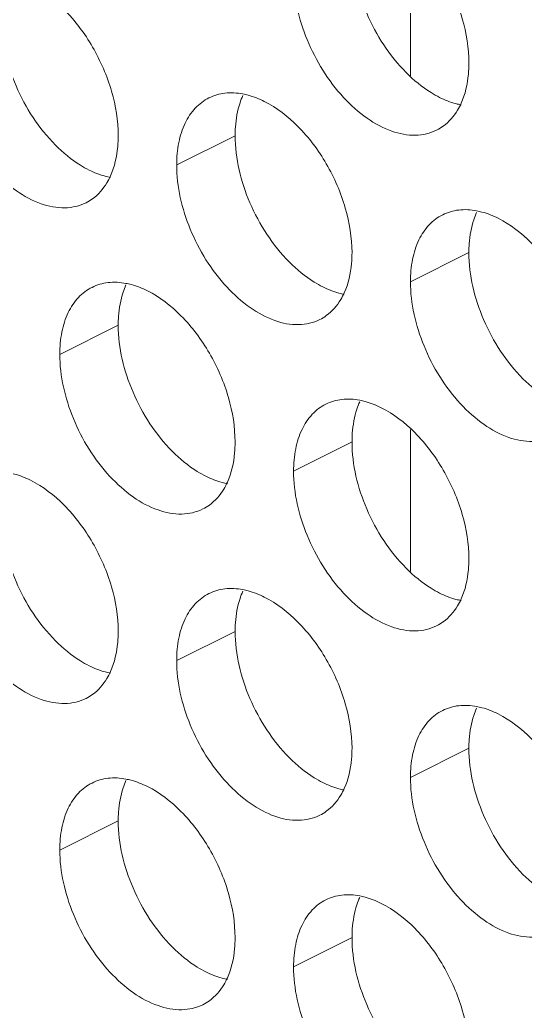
# Model space of a CAD drawing. Header units: millimetres. Extents: x 0 to 2524, y 0 to 1785.
# Drawn here: x 1814.95 to 1819.84, y 787.9 to 797.5 of the extents above; entities that cross this region are included whole.
import ezdxf

# ---------------------------------------------------------------- set-up
doc = ezdxf.new("R2010")
doc.units = ezdxf.units.MM
doc.header["$LTSCALE"] = 0.1
doc.layers.add('标注', color=251, linetype='Continuous', lineweight=9)

msp = doc.modelspace()

# ---------------------------------------------------------------- linework, layer by layer
at = {"layer": '标注'}
for p, q in [((1818.7303, 796.9552), (1818.7303, 798.3302)), ((1817.0333, 796.3741), (1816.4676, 796.0912)), ((1819.296, 795.2427), (1818.7303, 794.9598)), ((1815.9019, 794.5397), (1815.3362, 794.2569)), ((1815.9019, 794.5397), (1815.3362, 794.2569)), ((1818.7303, 792.1552), (1818.7303, 793.5302)), ((1818.1647, 793.4084), (1817.599, 793.1255)), ((1818.1647, 793.4084), (1817.599, 793.1255)), ((1817.0333, 791.5741), (1816.4676, 791.2912)), ((1819.296, 790.4427), (1818.7303, 790.1598)), ((1815.9019, 789.7397), (1815.3362, 789.4569)), ((1818.1647, 788.6084), (1817.599, 788.3255))]:
    msp.add_line(p, q, dxfattribs=at)
for centre, radius, start, end in [((1817.7778, 796.463), 0.734, 155.87957, 161.78032), ((1818.7817, 796.8335), 0.4532, 296.52559, 305.90341), ((1815.3876, 796.1306), 0.4532, 296.52559, 305.90341), ((1820.0405, 795.3316), 0.734, 155.87957, 161.78032), ((1816.6464, 794.6287), 0.734, 155.87957, 161.78032), ((1816.6464, 794.6287), 0.734, 155.87957, 161.78032), ((1817.6503, 794.9992), 0.4532, 296.52559, 305.90341), ((1818.9092, 793.4973), 0.734, 155.87957, 161.78032), ((1818.9092, 793.4973), 0.734, 155.87957, 161.78032), ((1816.519, 793.1649), 0.4532, 296.52559, 305.90341), ((1816.519, 793.1649), 0.4532, 296.52559, 305.90341), ((1817.7778, 791.663), 0.734, 155.87957, 161.78032), ((1818.7817, 792.0335), 0.4532, 296.52559, 305.90341), ((1818.7817, 792.0335), 0.4532, 296.52559, 305.90341), ((1815.3876, 791.3306), 0.4532, 296.52559, 305.90341), ((1820.0405, 790.5316), 0.734, 155.87957, 161.78032), ((1816.6464, 789.8287), 0.734, 155.87957, 161.78032), ((1817.6503, 790.1992), 0.4532, 296.52559, 305.90341), ((1818.9092, 788.6973), 0.734, 155.87957, 161.78032), ((1816.519, 788.3649), 0.4532, 296.52559, 305.90341)]:
    msp.add_arc(centre, radius, start, end, dxfattribs=at)
for points, knots in [([(1818.4475, 798.5405), (1818.5682, 798.4802), (1818.7987, 798.2998), (1819.0649, 797.9417), (1819.246, 797.523), (1819.296, 797.2219), (1819.296, 797.077)], [0, 0, 0, 0, 0.229676, 0.488215, 0.753207, 1, 1, 1, 1]), ([(1818.6885, 796.9863), (1818.5269, 797.1491), (1818.2759, 797.5363), (1818.1647, 797.9869), (1818.1647, 798.2084)], [0, 0, 0, 0, 0.508684, 1, 1, 1, 1]), ([(1818.9841, 796.428), (1818.9215, 796.3968), (1818.7716, 796.3628), (1818.5338, 796.4106), (1818.2954, 796.5412), (1817.9876, 796.8188), (1817.7016, 797.2815), (1817.599, 797.7139), (1817.599, 797.9255)], [0, 0, 0, 0, 0.090718, 0.191742, 0.308104, 0.439279, 0.725532, 1, 1, 1, 1]), ([(1815.0534, 797.8376), (1815.174, 797.7772), (1815.4046, 797.5969), (1815.6708, 797.2388), (1815.8519, 796.8201), (1815.9019, 796.519), (1815.9019, 796.3741)], [0, 0, 0, 0, 0.229676, 0.488215, 0.753207, 1, 1, 1, 1]), ([(1815.2944, 796.2834), (1815.1328, 796.4462), (1814.8818, 796.8333), (1814.7706, 797.2839), (1814.7706, 797.5054)], [0, 0, 0, 0, 0.508684, 1, 1, 1, 1]), ([(1815.59, 795.7251), (1815.5274, 795.6938), (1815.3775, 795.6599), (1815.1397, 795.7076), (1814.9013, 795.8383), (1814.5935, 796.1158), (1814.3075, 796.5785), (1814.2049, 797.0109), (1814.2049, 797.2226)], [0, 0, 0, 0, 0.090718, 0.191742, 0.308104, 0.439279, 0.725532, 1, 1, 1, 1]), ([(1819.296, 797.077), (1819.296, 797.0414), (1819.2903, 796.9091), (1819.2611, 796.7765), (1819.2214, 796.6881)], [0, 0, 0, 0, 0.268874, 1, 1, 1, 1]), ([(1819.0132, 796.7449), (1818.9848, 796.7591), (1818.8668, 796.8256), (1818.7614, 796.9129), (1818.6885, 796.9863)], [0, 0, 0, 0, 0.235002, 1, 1, 1, 1]), ([(1816.4676, 796.0912), (1816.4676, 796.1641), (1816.4796, 796.303), (1816.5386, 796.4932), (1816.638, 796.6454), (1816.7306, 796.7158), (1816.7795, 796.7402)], [0, 0, 0, 0, 0.289235, 0.54966, 0.782932, 1, 1, 1, 1]), ([(1816.7795, 796.7402), (1816.8278, 796.7643), (1816.9379, 796.7961), (1817.0516, 796.7892), (1817.1084, 796.7784)], [0, 0, 0, 0, 0.482538, 1, 1, 1, 1]), ([(1817.1084, 796.7784), (1817.1257, 796.7751), (1817.1972, 796.7585), (1817.2661, 796.7312), (1817.3161, 796.7062)], [0, 0, 0, 0, 0.238696, 1, 1, 1, 1]), ([(1817.3161, 796.7062), (1817.4368, 796.6459), (1817.6673, 796.4655), (1817.9335, 796.1074), (1818.1146, 795.6887), (1818.1647, 795.3876), (1818.1647, 795.2427)], [0, 0, 0, 0, 0.229676, 0.488215, 0.753207, 1, 1, 1, 1]), ([(1819.2209, 796.6727), (1819.2037, 796.676), (1819.1321, 796.6926), (1819.0632, 796.7199), (1819.0132, 796.7449)], [0, 0, 0, 0, 0.238696, 1, 1, 1, 1]), ([(1817.0333, 796.3741), (1817.0333, 796.4025), (1817.037, 796.5099), (1817.0558, 796.6173), (1817.0806, 796.6925)], [0, 0, 0, 0, 0.264225, 1, 1, 1, 1]), ([(1819.2214, 796.6881), (1819.2111, 796.6652), (1819.1679, 796.5813), (1819.1037, 796.5071), (1819.0475, 796.4664)], [0, 0, 0, 0, 0.265525, 1, 1, 1, 1]), ([(1815.9019, 796.3741), (1815.9019, 796.3384), (1815.8962, 796.2062), (1815.867, 796.0735), (1815.8273, 795.9852)], [0, 0, 0, 0, 0.268874, 1, 1, 1, 1]), ([(1817.5571, 795.152), (1817.3955, 795.3148), (1817.1445, 795.702), (1817.0333, 796.1525), (1817.0333, 796.3741)], [0, 0, 0, 0, 0.508684, 1, 1, 1, 1]), ([(1815.6191, 796.0419), (1815.5907, 796.0561), (1815.4727, 796.1226), (1815.3672, 796.21), (1815.2944, 796.2834)], [0, 0, 0, 0, 0.235002, 1, 1, 1, 1]), ([(1815.8268, 795.9698), (1815.8096, 795.973), (1815.738, 795.9897), (1815.6691, 796.0169), (1815.6191, 796.0419)], [0, 0, 0, 0, 0.238696, 1, 1, 1, 1]), ([(1817.8528, 794.5937), (1817.7902, 794.5625), (1817.6402, 794.5285), (1817.4024, 794.5763), (1817.164, 794.7069), (1816.8562, 794.9845), (1816.5702, 795.4472), (1816.4676, 795.8796), (1816.4676, 796.0912)], [0, 0, 0, 0, 0.090718, 0.191742, 0.308104, 0.439279, 0.725532, 1, 1, 1, 1]), ([(1815.8273, 795.9852), (1815.817, 795.9623), (1815.7737, 795.8783), (1815.7096, 795.8042), (1815.6534, 795.7635)], [0, 0, 0, 0, 0.265525, 1, 1, 1, 1]), ([(1819.0423, 795.6088), (1819.0906, 795.6329), (1819.2006, 795.6647), (1819.3143, 795.6579), (1819.3712, 795.647)], [0, 0, 0, 0, 0.482538, 1, 1, 1, 1]), ([(1818.7303, 794.9598), (1818.7303, 795.0327), (1818.7424, 795.1716), (1818.8014, 795.3618), (1818.9008, 795.514), (1818.9933, 795.5844), (1819.0423, 795.6088)], [0, 0, 0, 0, 0.289235, 0.54966, 0.782932, 1, 1, 1, 1]), ([(1819.296, 795.2427), (1819.296, 795.2711), (1819.2997, 795.3786), (1819.3185, 795.486), (1819.3434, 795.5611)], [0, 0, 0, 0, 0.264225, 1, 1, 1, 1]), ([(1819.3712, 795.647), (1819.3884, 795.6437), (1819.46, 795.6271), (1819.5289, 795.5998), (1819.5789, 795.5748)], [0, 0, 0, 0, 0.238696, 1, 1, 1, 1]), ([(1819.5789, 795.5748), (1819.6995, 795.5145), (1819.9301, 795.3341), (1820.1963, 794.9761), (1820.3774, 794.5573), (1820.4274, 794.2563), (1820.4274, 794.1113)], [0, 0, 0, 0, 0.229676, 0.488215, 0.753207, 1, 1, 1, 1]), ([(1818.1647, 795.2427), (1818.1647, 795.2071), (1818.159, 795.0748), (1818.1297, 794.9422), (1818.09, 794.8538)], [0, 0, 0, 0, 0.268874, 1, 1, 1, 1]), ([(1819.8198, 794.0207), (1819.6583, 794.1834), (1819.4073, 794.5706), (1819.296, 795.0212), (1819.296, 795.2427)], [0, 0, 0, 0, 0.508684, 1, 1, 1, 1]), ([(1817.8818, 794.9106), (1817.8534, 794.9248), (1817.7355, 794.9913), (1817.63, 795.0786), (1817.5571, 795.152)], [0, 0, 0, 0, 0.235002, 1, 1, 1, 1]), ([(1815.3362, 794.2569), (1815.3362, 794.3297), (1815.3482, 794.4687), (1815.4073, 794.6589), (1815.5066, 794.8111), (1815.5992, 794.8815), (1815.6481, 794.9059)], [0, 0, 0, 0, 0.289235, 0.54966, 0.782932, 1, 1, 1, 1]), ([(1815.3362, 794.2569), (1815.3362, 794.3297), (1815.3482, 794.4687), (1815.4073, 794.6589), (1815.5066, 794.8111), (1815.5992, 794.8815), (1815.6481, 794.9059)], [0, 0, 0, 0, 0.289235, 0.54966, 0.782932, 1, 1, 1, 1]), ([(1815.6481, 794.9059), (1815.6965, 794.93), (1815.8065, 794.9617), (1815.9202, 794.9549), (1815.9771, 794.944)], [0, 0, 0, 0, 0.482538, 1, 1, 1, 1]), ([(1815.6481, 794.9059), (1815.6965, 794.93), (1815.8065, 794.9617), (1815.9202, 794.9549), (1815.9771, 794.944)], [0, 0, 0, 0, 0.482538, 1, 1, 1, 1]), ([(1815.9771, 794.944), (1815.9943, 794.9408), (1816.0659, 794.9241), (1816.1348, 794.8969), (1816.1848, 794.8719)], [0, 0, 0, 0, 0.238696, 1, 1, 1, 1]), ([(1815.9771, 794.944), (1815.9943, 794.9408), (1816.0659, 794.9241), (1816.1348, 794.8969), (1816.1848, 794.8719)], [0, 0, 0, 0, 0.238696, 1, 1, 1, 1]), ([(1818.0895, 794.8384), (1818.0723, 794.8417), (1818.0007, 794.8583), (1817.9318, 794.8856), (1817.8818, 794.9106)], [0, 0, 0, 0, 0.238696, 1, 1, 1, 1]), ([(1820.1155, 793.4623), (1820.0529, 793.4311), (1819.903, 793.3971), (1819.6652, 793.4449), (1819.4268, 793.5755), (1819.119, 793.8531), (1818.833, 794.3158), (1818.7303, 794.7482), (1818.7303, 794.9598)], [0, 0, 0, 0, 0.090718, 0.191742, 0.308104, 0.439279, 0.725532, 1, 1, 1, 1]), ([(1815.9019, 794.5397), (1815.9019, 794.5682), (1815.9056, 794.6756), (1815.9244, 794.783), (1815.9493, 794.8582)], [0, 0, 0, 0, 0.264225, 1, 1, 1, 1]), ([(1815.9019, 794.5397), (1815.9019, 794.5682), (1815.9056, 794.6756), (1815.9244, 794.783), (1815.9493, 794.8582)], [0, 0, 0, 0, 0.264225, 1, 1, 1, 1]), ([(1816.1848, 794.8719), (1816.3054, 794.8115), (1816.5359, 794.6312), (1816.8021, 794.2731), (1816.9833, 793.8544), (1817.0333, 793.5533), (1817.0333, 793.4084)], [0, 0, 0, 0, 0.229676, 0.488215, 0.753207, 1, 1, 1, 1]), ([(1816.1848, 794.8719), (1816.3054, 794.8115), (1816.5359, 794.6312), (1816.8021, 794.2731), (1816.9833, 793.8544), (1817.0333, 793.5533), (1817.0333, 793.4084)], [0, 0, 0, 0, 0.229676, 0.488215, 0.753207, 1, 1, 1, 1]), ([(1818.09, 794.8538), (1818.0798, 794.8309), (1818.0365, 794.7469), (1817.9724, 794.6728), (1817.9161, 794.6321)], [0, 0, 0, 0, 0.265525, 1, 1, 1, 1]), ([(1816.4257, 793.3177), (1816.2642, 793.4805), (1816.0132, 793.8676), (1815.9019, 794.3182), (1815.9019, 794.5397)], [0, 0, 0, 0, 0.508684, 1, 1, 1, 1]), ([(1816.4257, 793.3177), (1816.2642, 793.4805), (1816.0132, 793.8676), (1815.9019, 794.3182), (1815.9019, 794.5397)], [0, 0, 0, 0, 0.508684, 1, 1, 1, 1]), ([(1816.7214, 792.7594), (1816.6588, 792.7282), (1816.5089, 792.6942), (1816.2711, 792.742), (1816.0326, 792.8726), (1815.7249, 793.1501), (1815.4388, 793.6128), (1815.3362, 794.0452), (1815.3362, 794.2569)], [0, 0, 0, 0, 0.090718, 0.191742, 0.308104, 0.439279, 0.725532, 1, 1, 1, 1]), ([(1816.7214, 792.7594), (1816.6588, 792.7282), (1816.5089, 792.6942), (1816.2711, 792.742), (1816.0326, 792.8726), (1815.7249, 793.1501), (1815.4388, 793.6128), (1815.3362, 794.0452), (1815.3362, 794.2569)], [0, 0, 0, 0, 0.090718, 0.191742, 0.308104, 0.439279, 0.725532, 1, 1, 1, 1]), ([(1820.1446, 793.7792), (1820.1161, 793.7934), (1819.9982, 793.8599), (1819.8927, 793.9472), (1819.8198, 794.0207)], [0, 0, 0, 0, 0.235002, 1, 1, 1, 1]), ([(1817.9109, 793.7745), (1817.9592, 793.7986), (1818.0693, 793.8304), (1818.1829, 793.8236), (1818.2398, 793.8127)], [0, 0, 0, 0, 0.482538, 1, 1, 1, 1]), ([(1817.9109, 793.7745), (1817.9592, 793.7986), (1818.0693, 793.8304), (1818.1829, 793.8236), (1818.2398, 793.8127)], [0, 0, 0, 0, 0.482538, 1, 1, 1, 1]), ([(1817.599, 793.1255), (1817.599, 793.1984), (1817.611, 793.3373), (1817.67, 793.5275), (1817.7694, 793.6797), (1817.862, 793.7501), (1817.9109, 793.7745)], [0, 0, 0, 0, 0.289235, 0.54966, 0.782932, 1, 1, 1, 1]), ([(1817.599, 793.1255), (1817.599, 793.1984), (1817.611, 793.3373), (1817.67, 793.5275), (1817.7694, 793.6797), (1817.862, 793.7501), (1817.9109, 793.7745)], [0, 0, 0, 0, 0.289235, 0.54966, 0.782932, 1, 1, 1, 1]), ([(1818.2398, 793.8127), (1818.257, 793.8094), (1818.3286, 793.7928), (1818.3975, 793.7655), (1818.4475, 793.7405)], [0, 0, 0, 0, 0.238696, 1, 1, 1, 1]), ([(1818.2398, 793.8127), (1818.257, 793.8094), (1818.3286, 793.7928), (1818.3975, 793.7655), (1818.4475, 793.7405)], [0, 0, 0, 0, 0.238696, 1, 1, 1, 1]), ([(1818.4475, 793.7405), (1818.5682, 793.6802), (1818.7987, 793.4998), (1819.0649, 793.1417), (1819.246, 792.723), (1819.296, 792.4219), (1819.296, 792.277)], [0, 0, 0, 0, 0.229676, 0.488215, 0.753207, 1, 1, 1, 1]), ([(1818.4475, 793.7405), (1818.5682, 793.6802), (1818.7987, 793.4998), (1819.0649, 793.1417), (1819.246, 792.723), (1819.296, 792.4219), (1819.296, 792.277)], [0, 0, 0, 0, 0.229676, 0.488215, 0.753207, 1, 1, 1, 1]), ([(1818.1647, 793.4084), (1818.1647, 793.4368), (1818.1684, 793.5442), (1818.1872, 793.6517), (1818.212, 793.7268)], [0, 0, 0, 0, 0.264225, 1, 1, 1, 1]), ([(1818.1647, 793.4084), (1818.1647, 793.4368), (1818.1684, 793.5442), (1818.1872, 793.6517), (1818.212, 793.7268)], [0, 0, 0, 0, 0.264225, 1, 1, 1, 1]), ([(1817.0333, 793.4084), (1817.0333, 793.3727), (1817.0276, 793.2405), (1816.9984, 793.1079), (1816.9587, 793.0195)], [0, 0, 0, 0, 0.268874, 1, 1, 1, 1]), ([(1817.0333, 793.4084), (1817.0333, 793.3727), (1817.0276, 793.2405), (1816.9984, 793.1079), (1816.9587, 793.0195)], [0, 0, 0, 0, 0.268874, 1, 1, 1, 1]), ([(1818.6885, 792.1863), (1818.5269, 792.3491), (1818.2759, 792.7363), (1818.1647, 793.1869), (1818.1647, 793.4084)], [0, 0, 0, 0, 0.508684, 1, 1, 1, 1]), ([(1818.6885, 792.1863), (1818.5269, 792.3491), (1818.2759, 792.7363), (1818.1647, 793.1869), (1818.1647, 793.4084)], [0, 0, 0, 0, 0.508684, 1, 1, 1, 1]), ([(1816.7504, 793.0762), (1816.722, 793.0905), (1816.6041, 793.157), (1816.4986, 793.2443), (1816.4257, 793.3177)], [0, 0, 0, 0, 0.235002, 1, 1, 1, 1]), ([(1816.7504, 793.0762), (1816.722, 793.0905), (1816.6041, 793.157), (1816.4986, 793.2443), (1816.4257, 793.3177)], [0, 0, 0, 0, 0.235002, 1, 1, 1, 1]), ([(1814.8457, 793.1097), (1814.8629, 793.1064), (1814.9345, 793.0898), (1815.0034, 793.0625), (1815.0534, 793.0376)], [0, 0, 0, 0, 0.238696, 1, 1, 1, 1]), ([(1816.9581, 793.0041), (1816.9409, 793.0074), (1816.8694, 793.024), (1816.8004, 793.0512), (1816.7504, 793.0762)], [0, 0, 0, 0, 0.238696, 1, 1, 1, 1]), ([(1816.9581, 793.0041), (1816.9409, 793.0074), (1816.8694, 793.024), (1816.8004, 793.0512), (1816.7504, 793.0762)], [0, 0, 0, 0, 0.238696, 1, 1, 1, 1]), ([(1818.9841, 791.628), (1818.9215, 791.5968), (1818.7716, 791.5628), (1818.5338, 791.6106), (1818.2954, 791.7412), (1817.9876, 792.0188), (1817.7016, 792.4815), (1817.599, 792.9139), (1817.599, 793.1255)], [0, 0, 0, 0, 0.090718, 0.191742, 0.308104, 0.439279, 0.725532, 1, 1, 1, 1]), ([(1818.9841, 791.628), (1818.9215, 791.5968), (1818.7716, 791.5628), (1818.5338, 791.6106), (1818.2954, 791.7412), (1817.9876, 792.0188), (1817.7016, 792.4815), (1817.599, 792.9139), (1817.599, 793.1255)], [0, 0, 0, 0, 0.090718, 0.191742, 0.308104, 0.439279, 0.725532, 1, 1, 1, 1]), ([(1815.0534, 793.0376), (1815.174, 792.9772), (1815.4046, 792.7969), (1815.6708, 792.4388), (1815.8519, 792.0201), (1815.9019, 791.719), (1815.9019, 791.5741)], [0, 0, 0, 0, 0.229676, 0.488215, 0.753207, 1, 1, 1, 1]), ([(1816.9587, 793.0195), (1816.9484, 792.9966), (1816.9051, 792.9126), (1816.841, 792.8385), (1816.7848, 792.7978)], [0, 0, 0, 0, 0.265525, 1, 1, 1, 1]), ([(1816.9587, 793.0195), (1816.9484, 792.9966), (1816.9051, 792.9126), (1816.841, 792.8385), (1816.7848, 792.7978)], [0, 0, 0, 0, 0.265525, 1, 1, 1, 1]), ([(1815.2944, 791.4834), (1815.1328, 791.6462), (1814.8818, 792.0333), (1814.7706, 792.4839), (1814.7706, 792.7054)], [0, 0, 0, 0, 0.508684, 1, 1, 1, 1]), ([(1815.59, 790.9251), (1815.5274, 790.8938), (1815.3775, 790.8599), (1815.1397, 790.9076), (1814.9013, 791.0383), (1814.5935, 791.3158), (1814.3075, 791.7785), (1814.2049, 792.2109), (1814.2049, 792.4226)], [0, 0, 0, 0, 0.090718, 0.191742, 0.308104, 0.439279, 0.725532, 1, 1, 1, 1]), ([(1819.296, 792.277), (1819.296, 792.2414), (1819.2903, 792.1091), (1819.2611, 791.9765), (1819.2214, 791.8881)], [0, 0, 0, 0, 0.268874, 1, 1, 1, 1]), ([(1819.296, 792.277), (1819.296, 792.2414), (1819.2903, 792.1091), (1819.2611, 791.9765), (1819.2214, 791.8881)], [0, 0, 0, 0, 0.268874, 1, 1, 1, 1]), ([(1819.0132, 791.9449), (1818.9848, 791.9591), (1818.8668, 792.0256), (1818.7614, 792.1129), (1818.6885, 792.1863)], [0, 0, 0, 0, 0.235002, 1, 1, 1, 1]), ([(1819.0132, 791.9449), (1818.9848, 791.9591), (1818.8668, 792.0256), (1818.7614, 792.1129), (1818.6885, 792.1863)], [0, 0, 0, 0, 0.235002, 1, 1, 1, 1]), ([(1816.4676, 791.2912), (1816.4676, 791.3641), (1816.4796, 791.503), (1816.5386, 791.6932), (1816.638, 791.8454), (1816.7306, 791.9158), (1816.7795, 791.9402)], [0, 0, 0, 0, 0.289235, 0.54966, 0.782932, 1, 1, 1, 1]), ([(1816.7795, 791.9402), (1816.8278, 791.9643), (1816.9379, 791.9961), (1817.0516, 791.9892), (1817.1084, 791.9784)], [0, 0, 0, 0, 0.482538, 1, 1, 1, 1]), ([(1817.1084, 791.9784), (1817.1257, 791.9751), (1817.1972, 791.9585), (1817.2661, 791.9312), (1817.3161, 791.9062)], [0, 0, 0, 0, 0.238696, 1, 1, 1, 1]), ([(1817.3161, 791.9062), (1817.4368, 791.8459), (1817.6673, 791.6655), (1817.9335, 791.3074), (1818.1146, 790.8887), (1818.1647, 790.5876), (1818.1647, 790.4427)], [0, 0, 0, 0, 0.229676, 0.488215, 0.753207, 1, 1, 1, 1]), ([(1819.2209, 791.8727), (1819.2037, 791.876), (1819.1321, 791.8926), (1819.0632, 791.9199), (1819.0132, 791.9449)], [0, 0, 0, 0, 0.238696, 1, 1, 1, 1]), ([(1819.2209, 791.8727), (1819.2037, 791.876), (1819.1321, 791.8926), (1819.0632, 791.9199), (1819.0132, 791.9449)], [0, 0, 0, 0, 0.238696, 1, 1, 1, 1]), ([(1817.0333, 791.5741), (1817.0333, 791.6025), (1817.037, 791.7099), (1817.0558, 791.8173), (1817.0806, 791.8925)], [0, 0, 0, 0, 0.264225, 1, 1, 1, 1]), ([(1819.2214, 791.8881), (1819.2111, 791.8652), (1819.1679, 791.7813), (1819.1037, 791.7071), (1819.0475, 791.6664)], [0, 0, 0, 0, 0.265525, 1, 1, 1, 1]), ([(1819.2214, 791.8881), (1819.2111, 791.8652), (1819.1679, 791.7813), (1819.1037, 791.7071), (1819.0475, 791.6664)], [0, 0, 0, 0, 0.265525, 1, 1, 1, 1]), ([(1815.9019, 791.5741), (1815.9019, 791.5384), (1815.8962, 791.4062), (1815.867, 791.2735), (1815.8273, 791.1852)], [0, 0, 0, 0, 0.268874, 1, 1, 1, 1]), ([(1817.5571, 790.352), (1817.3955, 790.5148), (1817.1445, 790.902), (1817.0333, 791.3525), (1817.0333, 791.5741)], [0, 0, 0, 0, 0.508684, 1, 1, 1, 1]), ([(1815.6191, 791.2419), (1815.5907, 791.2561), (1815.4727, 791.3226), (1815.3672, 791.41), (1815.2944, 791.4834)], [0, 0, 0, 0, 0.235002, 1, 1, 1, 1]), ([(1815.8268, 791.1698), (1815.8096, 791.173), (1815.738, 791.1897), (1815.6691, 791.2169), (1815.6191, 791.2419)], [0, 0, 0, 0, 0.238696, 1, 1, 1, 1]), ([(1817.8528, 789.7937), (1817.7902, 789.7625), (1817.6402, 789.7285), (1817.4024, 789.7763), (1817.164, 789.9069), (1816.8562, 790.1845), (1816.5702, 790.6472), (1816.4676, 791.0796), (1816.4676, 791.2912)], [0, 0, 0, 0, 0.090718, 0.191742, 0.308104, 0.439279, 0.725532, 1, 1, 1, 1]), ([(1815.8273, 791.1852), (1815.817, 791.1623), (1815.7737, 791.0783), (1815.7096, 791.0042), (1815.6534, 790.9635)], [0, 0, 0, 0, 0.265525, 1, 1, 1, 1]), ([(1819.0423, 790.8088), (1819.0906, 790.8329), (1819.2006, 790.8647), (1819.3143, 790.8579), (1819.3712, 790.847)], [0, 0, 0, 0, 0.482538, 1, 1, 1, 1]), ([(1818.7303, 790.1598), (1818.7303, 790.2327), (1818.7424, 790.3716), (1818.8014, 790.5618), (1818.9008, 790.714), (1818.9933, 790.7844), (1819.0423, 790.8088)], [0, 0, 0, 0, 0.289235, 0.54966, 0.782932, 1, 1, 1, 1]), ([(1819.296, 790.4427), (1819.296, 790.4711), (1819.2997, 790.5786), (1819.3185, 790.686), (1819.3434, 790.7611)], [0, 0, 0, 0, 0.264225, 1, 1, 1, 1]), ([(1819.3712, 790.847), (1819.3884, 790.8437), (1819.46, 790.8271), (1819.5289, 790.7998), (1819.5789, 790.7748)], [0, 0, 0, 0, 0.238696, 1, 1, 1, 1]), ([(1819.5789, 790.7748), (1819.6995, 790.7145), (1819.9301, 790.5341), (1820.1963, 790.1761), (1820.3774, 789.7573), (1820.4274, 789.4563), (1820.4274, 789.3113)], [0, 0, 0, 0, 0.229676, 0.488215, 0.753207, 1, 1, 1, 1]), ([(1818.1647, 790.4427), (1818.1647, 790.4071), (1818.159, 790.2748), (1818.1297, 790.1422), (1818.09, 790.0538)], [0, 0, 0, 0, 0.268874, 1, 1, 1, 1]), ([(1819.8198, 789.2207), (1819.6583, 789.3834), (1819.4073, 789.7706), (1819.296, 790.2212), (1819.296, 790.4427)], [0, 0, 0, 0, 0.508684, 1, 1, 1, 1]), ([(1817.8818, 790.1106), (1817.8534, 790.1248), (1817.7355, 790.1913), (1817.63, 790.2786), (1817.5571, 790.352)], [0, 0, 0, 0, 0.235002, 1, 1, 1, 1]), ([(1815.3362, 789.4569), (1815.3362, 789.5297), (1815.3482, 789.6687), (1815.4073, 789.8589), (1815.5066, 790.0111), (1815.5992, 790.0815), (1815.6481, 790.1059)], [0, 0, 0, 0, 0.289235, 0.54966, 0.782932, 1, 1, 1, 1]), ([(1815.6481, 790.1059), (1815.6965, 790.13), (1815.8065, 790.1617), (1815.9202, 790.1549), (1815.9771, 790.144)], [0, 0, 0, 0, 0.482538, 1, 1, 1, 1]), ([(1815.9771, 790.144), (1815.9943, 790.1408), (1816.0659, 790.1241), (1816.1348, 790.0969), (1816.1848, 790.0719)], [0, 0, 0, 0, 0.238696, 1, 1, 1, 1]), ([(1818.0895, 790.0384), (1818.0723, 790.0417), (1818.0007, 790.0583), (1817.9318, 790.0856), (1817.8818, 790.1106)], [0, 0, 0, 0, 0.238696, 1, 1, 1, 1]), ([(1820.1155, 788.6623), (1820.0529, 788.6311), (1819.903, 788.5971), (1819.6652, 788.6449), (1819.4268, 788.7755), (1819.119, 789.0531), (1818.833, 789.5158), (1818.7303, 789.9482), (1818.7303, 790.1598)], [0, 0, 0, 0, 0.090718, 0.191742, 0.308104, 0.439279, 0.725532, 1, 1, 1, 1]), ([(1815.9019, 789.7397), (1815.9019, 789.7682), (1815.9056, 789.8756), (1815.9244, 789.983), (1815.9493, 790.0582)], [0, 0, 0, 0, 0.264225, 1, 1, 1, 1]), ([(1816.1848, 790.0719), (1816.3054, 790.0115), (1816.5359, 789.8312), (1816.8021, 789.4731), (1816.9833, 789.0544), (1817.0333, 788.7533), (1817.0333, 788.6084)], [0, 0, 0, 0, 0.229676, 0.488215, 0.753207, 1, 1, 1, 1]), ([(1818.09, 790.0538), (1818.0798, 790.0309), (1818.0365, 789.9469), (1817.9724, 789.8728), (1817.9161, 789.8321)], [0, 0, 0, 0, 0.265525, 1, 1, 1, 1]), ([(1816.4257, 788.5177), (1816.2642, 788.6805), (1816.0132, 789.0676), (1815.9019, 789.5182), (1815.9019, 789.7397)], [0, 0, 0, 0, 0.508684, 1, 1, 1, 1]), ([(1816.7214, 787.9594), (1816.6588, 787.9282), (1816.5089, 787.8942), (1816.2711, 787.942), (1816.0326, 788.0726), (1815.7249, 788.3501), (1815.4388, 788.8128), (1815.3362, 789.2452), (1815.3362, 789.4569)], [0, 0, 0, 0, 0.090718, 0.191742, 0.308104, 0.439279, 0.725532, 1, 1, 1, 1]), ([(1820.1446, 788.9792), (1820.1161, 788.9934), (1819.9982, 789.0599), (1819.8927, 789.1472), (1819.8198, 789.2207)], [0, 0, 0, 0, 0.235002, 1, 1, 1, 1]), ([(1817.9109, 788.9745), (1817.9592, 788.9986), (1818.0693, 789.0304), (1818.1829, 789.0236), (1818.2398, 789.0127)], [0, 0, 0, 0, 0.482538, 1, 1, 1, 1]), ([(1817.599, 788.3255), (1817.599, 788.3984), (1817.611, 788.5373), (1817.67, 788.7275), (1817.7694, 788.8797), (1817.862, 788.9501), (1817.9109, 788.9745)], [0, 0, 0, 0, 0.289235, 0.54966, 0.782932, 1, 1, 1, 1]), ([(1818.2398, 789.0127), (1818.257, 789.0094), (1818.3286, 788.9928), (1818.3975, 788.9655), (1818.4475, 788.9405)], [0, 0, 0, 0, 0.238696, 1, 1, 1, 1]), ([(1818.4475, 788.9405), (1818.5682, 788.8802), (1818.7987, 788.6998), (1819.0649, 788.3417), (1819.246, 787.923), (1819.296, 787.6219), (1819.296, 787.477)], [0, 0, 0, 0, 0.229676, 0.488215, 0.753207, 1, 1, 1, 1]), ([(1818.1647, 788.6084), (1818.1647, 788.6368), (1818.1684, 788.7442), (1818.1872, 788.8517), (1818.212, 788.9268)], [0, 0, 0, 0, 0.264225, 1, 1, 1, 1]), ([(1817.0333, 788.6084), (1817.0333, 788.5727), (1817.0276, 788.4405), (1816.9984, 788.3079), (1816.9587, 788.2195)], [0, 0, 0, 0, 0.268874, 1, 1, 1, 1]), ([(1818.6885, 787.3863), (1818.5269, 787.5491), (1818.2759, 787.9363), (1818.1647, 788.3869), (1818.1647, 788.6084)], [0, 0, 0, 0, 0.508684, 1, 1, 1, 1]), ([(1816.7504, 788.2762), (1816.722, 788.2905), (1816.6041, 788.357), (1816.4986, 788.4443), (1816.4257, 788.5177)], [0, 0, 0, 0, 0.235002, 1, 1, 1, 1]), ([(1816.9581, 788.2041), (1816.9409, 788.2074), (1816.8694, 788.224), (1816.8004, 788.2512), (1816.7504, 788.2762)], [0, 0, 0, 0, 0.238696, 1, 1, 1, 1]), ([(1818.9841, 786.828), (1818.9215, 786.7968), (1818.7716, 786.7628), (1818.5338, 786.8106), (1818.2954, 786.9412), (1817.9876, 787.2188), (1817.7016, 787.6815), (1817.599, 788.1139), (1817.599, 788.3255)], [0, 0, 0, 0, 0.090718, 0.191742, 0.308104, 0.439279, 0.725532, 1, 1, 1, 1]), ([(1816.9587, 788.2195), (1816.9484, 788.1966), (1816.9051, 788.1126), (1816.841, 788.0385), (1816.7848, 787.9978)], [0, 0, 0, 0, 0.265525, 1, 1, 1, 1])]:
    msp.add_open_spline(points, degree=3, knots=knots, dxfattribs=at)

doc.saveas('drawing.dxf')
